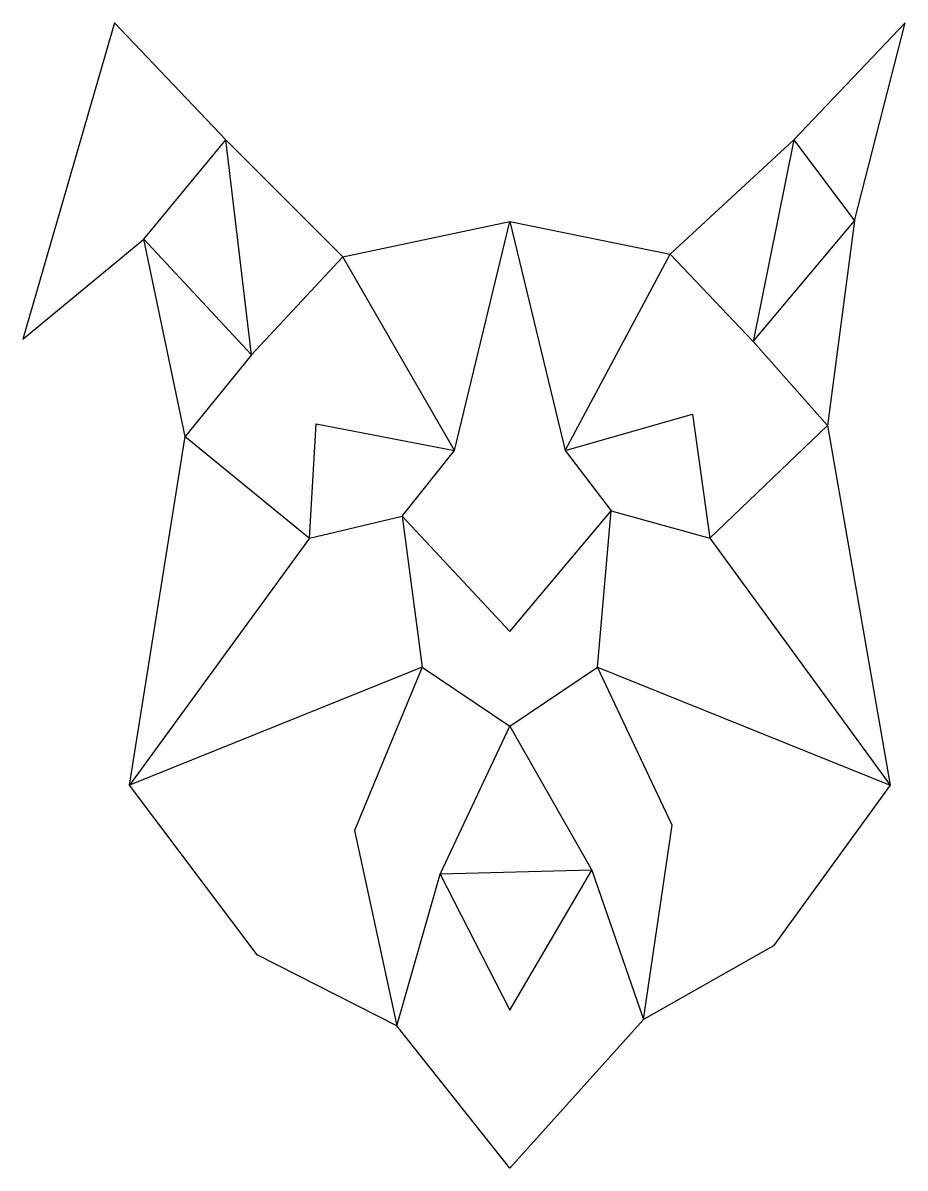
# Model space of a CAD drawing. Header units: millimetres. Extents: x -7715 to 6263, y -8500 to 9645.
import ezdxf

# ---------------------------------------------------------------- set-up
doc = ezdxf.new("R2010")
doc.units = ezdxf.units.MM
doc.layers.get('0').update_dxf_attribs({"lineweight": 25, "true_color": 0xffffff})

msp = doc.modelspace()

# ---------------------------------------------------------------- linework, layer by layer
for p, q in [((-6263, 9645), (-7715, 4635)), ((-4500, 7794), (-6263, 9645)), ((6263, 9645), (4500, 7794)), ((5464, 6511), (6263, 9645)), ((-5797, 6217), (-4500, 7794)), ((-4092, 4388), (-4500, 7794)), ((-4500, 7794), (-2644, 5938)), ((2540, 5983), (4500, 7794)), ((4500, 7794), (3857, 4596)), ((4500, 7794), (5464, 6511)), ((-2644, 5938), (0, 6500)), ((-877, 2869), (0, 6500)), ((0, 6500), (2540, 5983)), ((0, 6500), (877, 2869)), ((3857, 4596), (5464, 6511)), ((5464, 6511), (5032, 3268)), ((-7715, 4635), (-5797, 6217)), ((-5143, 3090), (-5797, 6217)), ((-5797, 6217), (-4092, 4388)), ((-2644, 5938), (-4092, 4388)), ((-877, 2869), (-2644, 5938)), ((877, 2869), (2540, 5983)), ((3857, 4596), (2540, 5983)), ((5032, 3268), (3857, 4596)), ((-4092, 4388), (-5143, 3090)), ((-3172, 1479), (-3069, 3291)), ((-3069, 3291), (-877, 2869)), ((877, 2869), (2893, 3447)), ((2893, 3447), (3172, 1479)), ((3172, 1479), (5032, 3268)), ((5032, 3268), (6027, -2435)), ((-6027, -2435), (-5143, 3090)), ((-5143, 3090), (-3172, 1479)), ((-1705, 1828), (-877, 2869)), ((877, 2869), (1607, 1915)), ((-3172, 1479), (-1705, 1828)), ((-1705, 1828), (-1391, -562)), ((-1705, 1828), (0, 0)), ((0, 0), (1607, 1915)), ((1391, -562), (1607, 1915)), ((1607, 1915), (3172, 1479)), ((-3172, 1479), (-6027, -2435)), ((3172, 1479), (6027, -2435)), ((-1391, -562), (-6027, -2435)), ((-1391, -562), (-2463, -3152)), ((-1391, -562), (0, -1500)), ((0, -1500), (1391, -562)), ((1391, -562), (6027, -2435)), ((2571, -3064), (1391, -562)), ((-1103, -3845), (0, -1500)), ((0, -1500), (1302, -3782)), ((-4002, -5122), (-6027, -2435)), ((6027, -2435), (4178, -4979)), ((2116, -6146), (2571, -3064)), ((-2463, -3152), (-1792, -6248)), ((1302, -3782), (-1103, -3845)), ((0, -6000), (1302, -3782)), ((1302, -3782), (2116, -6146)), ((-1792, -6248), (-1103, -3845)), ((-1103, -3845), (0, -6000)), ((4178, -4979), (2116, -6146)), ((-1792, -6248), (-4002, -5122)), ((2116, -6146), (0, -8500)), ((0, -8500), (-1792, -6248))]:
    msp.add_line(p, q)

doc.saveas('drawing.dxf')
